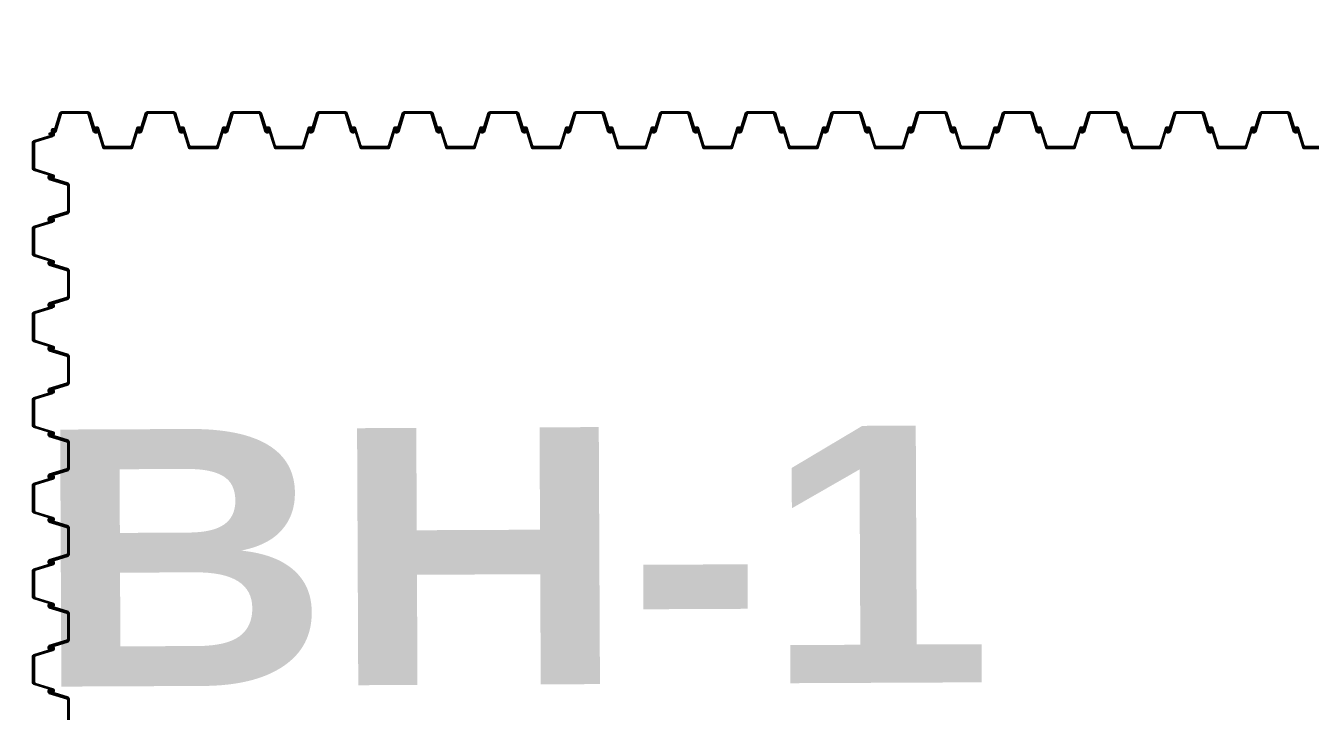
# Model space of a CAD drawing. Header units: millimetres. Extents: x -383953 to 676589, y -101685 to 196247.
# Drawn here: x 32394 to 44384, y 74843 to 81245 of the extents above; entities that cross this region are included whole.
import ezdxf
from ezdxf.enums import TextEntityAlignment as Align

# ---------------------------------------------------------------- set-up
doc = ezdxf.new("R2010")
doc.units = ezdxf.units.MM
doc.layers.get('0').update_dxf_attribs({"lineweight": 20})
doc.layers.add('NDC_S_DIM', color=1, linetype='Continuous', lineweight=15)
doc.layers.add('SHEET Pile', color=2, linetype='Continuous')
doc.layers.add('새 블$0$_A-DIM', color=7, linetype='Continuous')
doc.styles.add('새 블$0$arial black', font='')
doc.styles.get('새 블$0$arial black').set_extended_font_data('Arial Black')

# ---------------------------------------------------------------- blocks, each defined once
blk = doc.blocks.new('mbhk')
at = {"layer": '새 블$0$_A-DIM', "color": 3, "style": '새 블$0$arial black'}
blk.add_text('BH-1', height=2.4, rotation=0.2665, dxfattribs=at).set_placement((37.342, -14.007), align=Align.MIDDLE_CENTER)

msp = doc.modelspace()

# ---------------------------------------------------------------- hatches: boundary and pattern name
at = {"layer": 'NDC_S_DIM', "ltscale": 100}
h = msp.add_hatch(dxfattribs=at)
h.set_pattern_fill('CROSS', color=256, scale=50)
h.paths.add_polyline_path([(87300, 89500), (87300, 71950), (63350, 71950), (63350, 66800), (44500, 66800), (44500, 64200), (3550, 64200), (3550, 89500)], flags=17)
h.paths.add_polyline_path([(87300, 89500), (87300, 71950), (63350, 71950), (63350, 66800), (44500, 66800), (44500, 64200), (3550, 64200), (3550, 89500)], flags=17)

# ---------------------------------------------------------------- linework, layer by layer
at = {"layer": 'SHEET Pile'}
for points in [[(33031.6, 80254.3), (32981.6, 80417.5, 0.2992329), (32966.7, 80427.2), (32738.5, 80427.2, 0.2992329), (32723.6, 80417.5), (32673.4, 80254, -0.2992329), (32659, 80244.5), (32651.5, 80244.5, -0.5351003), (32637.8, 80264.9), (32643.5, 80281, -0.2992329), (32646.2, 80282.8), (32653.6, 80282.8, -0.5393699), (32656.3, 80278.6), (32648.8, 80261.4, 0.5393699), (32651.5, 80257.2), (32659, 80257.2, 0.2992329), (32661.7, 80259), (32715.2, 80430.2, -0.2992329), (32730.1, 80440), (32975.1, 80440, -0.2992329), (32990, 80430.2), (33043.5, 80259, 0.2992329), (33046.2, 80257.2), (33053.6, 80257.2, 0.5393699), (33056.3, 80261.4), (33048.8, 80278.6, -0.5393699), (33051.5, 80282.8), (33059, 80282.8, -0.2992329), (33061.7, 80281), (33067.4, 80264.9, -0.5351003), (33053.6, 80244.5), (33046.2, 80244.5, -0.2992329), (33031.8, 80254)], [(33831.6, 80254.3), (33781.6, 80417.5, 0.2992329), (33766.7, 80427.2), (33538.5, 80427.2, 0.2992329), (33523.6, 80417.5), (33473.4, 80254, -0.2992329), (33459, 80244.5), (33451.5, 80244.5, -0.5351003), (33437.8, 80264.9), (33443.5, 80281, -0.2992329), (33446.2, 80282.8), (33453.6, 80282.8, -0.5393699), (33456.3, 80278.6), (33448.8, 80261.4, 0.5393699), (33451.5, 80257.2), (33459, 80257.2, 0.2992329), (33461.7, 80259), (33515.2, 80430.2, -0.2992329), (33530.1, 80440), (33775.1, 80440, -0.2992329), (33790, 80430.2), (33843.5, 80259, 0.2992329), (33846.2, 80257.2), (33853.6, 80257.2, 0.5393699), (33856.3, 80261.4), (33848.8, 80278.6, -0.5393699), (33851.5, 80282.8), (33859, 80282.8, -0.2992329), (33861.7, 80281), (33867.4, 80264.9, -0.5351003), (33853.6, 80244.5), (33846.2, 80244.5, -0.2992329), (33831.8, 80254)], [(34631.6, 80254.3), (34581.6, 80417.5, 0.2992329), (34566.7, 80427.2), (34338.5, 80427.2, 0.2992329), (34323.6, 80417.5), (34273.4, 80254, -0.2992329), (34259, 80244.5), (34251.5, 80244.5, -0.5351003), (34237.8, 80264.9), (34243.5, 80281, -0.2992329), (34246.2, 80282.8), (34253.6, 80282.8, -0.5393699), (34256.3, 80278.6), (34248.8, 80261.4, 0.5393699), (34251.5, 80257.2), (34259, 80257.2, 0.2992329), (34261.7, 80259), (34315.2, 80430.2, -0.2992329), (34330.1, 80440), (34575.1, 80440, -0.2992329), (34590, 80430.2), (34643.5, 80259, 0.2992329), (34646.2, 80257.2), (34653.6, 80257.2, 0.5393699), (34656.3, 80261.4), (34648.8, 80278.6, -0.5393699), (34651.5, 80282.8), (34659, 80282.8, -0.2992329), (34661.7, 80281), (34667.4, 80264.9, -0.5351003), (34653.6, 80244.5), (34646.2, 80244.5, -0.2992329), (34631.8, 80254)], [(35431.6, 80254.3), (35381.6, 80417.5, 0.2992329), (35366.7, 80427.2), (35138.5, 80427.2, 0.2992329), (35123.6, 80417.5), (35073.4, 80254, -0.2992329), (35059, 80244.5), (35051.5, 80244.5, -0.5351003), (35037.8, 80264.9), (35043.5, 80281, -0.2992329), (35046.2, 80282.8), (35053.6, 80282.8, -0.5393699), (35056.3, 80278.6), (35048.8, 80261.4, 0.5393699), (35051.5, 80257.2), (35059, 80257.2, 0.2992329), (35061.7, 80259), (35115.2, 80430.2, -0.2992329), (35130.1, 80440), (35375.1, 80440, -0.2992329), (35390, 80430.2), (35443.5, 80259, 0.2992329), (35446.2, 80257.2), (35453.6, 80257.2, 0.5393699), (35456.3, 80261.4), (35448.8, 80278.6, -0.5393699), (35451.5, 80282.8), (35459, 80282.8, -0.2992329), (35461.7, 80281), (35467.4, 80264.9, -0.5351003), (35453.6, 80244.5), (35446.2, 80244.5, -0.2992329), (35431.8, 80254)], [(36231.6, 80254.3), (36181.6, 80417.5, 0.2992329), (36166.7, 80427.2), (35938.5, 80427.2, 0.2992329), (35923.6, 80417.5), (35873.4, 80254, -0.2992329), (35859, 80244.5), (35851.5, 80244.5, -0.5351003), (35837.8, 80264.9), (35843.5, 80281, -0.2992329), (35846.2, 80282.8), (35853.6, 80282.8, -0.5393699), (35856.3, 80278.6), (35848.8, 80261.4, 0.5393699), (35851.5, 80257.2), (35859, 80257.2, 0.2992329), (35861.7, 80259), (35915.2, 80430.2, -0.2992329), (35930.1, 80440), (36175.1, 80440, -0.2992329), (36190, 80430.2), (36243.5, 80259, 0.2992329), (36246.2, 80257.2), (36253.6, 80257.2, 0.5393699), (36256.3, 80261.4), (36248.8, 80278.6, -0.5393699), (36251.5, 80282.8), (36259, 80282.8, -0.2992329), (36261.7, 80281), (36267.4, 80264.9, -0.5351003), (36253.6, 80244.5), (36246.2, 80244.5, -0.2992329), (36231.8, 80254)], [(37031.6, 80254.3), (36981.6, 80417.5, 0.2992329), (36966.7, 80427.2), (36738.5, 80427.2, 0.2992329), (36723.6, 80417.5), (36673.4, 80254, -0.2992329), (36659, 80244.5), (36651.5, 80244.5, -0.5351003), (36637.8, 80264.9), (36643.5, 80281, -0.2992329), (36646.2, 80282.8), (36653.6, 80282.8, -0.5393699), (36656.3, 80278.6), (36648.8, 80261.4, 0.5393699), (36651.5, 80257.2), (36659, 80257.2, 0.2992329), (36661.7, 80259), (36715.2, 80430.2, -0.2992329), (36730.1, 80440), (36975.1, 80440, -0.2992329), (36990, 80430.2), (37043.5, 80259, 0.2992329), (37046.2, 80257.2), (37053.6, 80257.2, 0.5393699), (37056.3, 80261.4), (37048.8, 80278.6, -0.5393699), (37051.5, 80282.8), (37059, 80282.8, -0.2992329), (37061.7, 80281), (37067.4, 80264.9, -0.5351003), (37053.6, 80244.5), (37046.2, 80244.5, -0.2992329), (37031.8, 80254)], [(37831.6, 80254.3), (37781.6, 80417.5, 0.2992329), (37766.7, 80427.2), (37538.5, 80427.2, 0.2992329), (37523.6, 80417.5), (37473.4, 80254, -0.2992329), (37459, 80244.5), (37451.5, 80244.5, -0.5351003), (37437.8, 80264.9), (37443.5, 80281, -0.2992329), (37446.2, 80282.8), (37453.6, 80282.8, -0.5393699), (37456.3, 80278.6), (37448.8, 80261.4, 0.5393699), (37451.5, 80257.2), (37459, 80257.2, 0.2992329), (37461.7, 80259), (37515.2, 80430.2, -0.2992329), (37530.1, 80440), (37775.1, 80440, -0.2992329), (37790, 80430.2), (37843.5, 80259, 0.2992329), (37846.2, 80257.2), (37853.6, 80257.2, 0.5393699), (37856.3, 80261.4), (37848.8, 80278.6, -0.5393699), (37851.5, 80282.8), (37859, 80282.8, -0.2992329), (37861.7, 80281), (37867.4, 80264.9, -0.5351003), (37853.6, 80244.5), (37846.2, 80244.5, -0.2992329), (37831.8, 80254)], [(38631.6, 80254.3), (38581.6, 80417.5, 0.2992329), (38566.7, 80427.2), (38338.5, 80427.2, 0.2992329), (38323.6, 80417.5), (38273.4, 80254, -0.2992329), (38259, 80244.5), (38251.5, 80244.5, -0.5351003), (38237.8, 80264.9), (38243.5, 80281, -0.2992329), (38246.2, 80282.8), (38253.6, 80282.8, -0.5393699), (38256.3, 80278.6), (38248.8, 80261.4, 0.5393699), (38251.5, 80257.2), (38259, 80257.2, 0.2992329), (38261.7, 80259), (38315.2, 80430.2, -0.2992329), (38330.1, 80440), (38575.1, 80440, -0.2992329), (38590, 80430.2), (38643.5, 80259, 0.2992329), (38646.2, 80257.2), (38653.6, 80257.2, 0.5393699), (38656.3, 80261.4), (38648.8, 80278.6, -0.5393699), (38651.5, 80282.8), (38659, 80282.8, -0.2992329), (38661.7, 80281), (38667.4, 80264.9, -0.5351003), (38653.6, 80244.5), (38646.2, 80244.5, -0.2992329), (38631.8, 80254)], [(39431.6, 80254.3), (39381.6, 80417.5, 0.2992329), (39366.7, 80427.2), (39138.5, 80427.2, 0.2992329), (39123.6, 80417.5), (39073.4, 80254, -0.2992329), (39059, 80244.5), (39051.5, 80244.5, -0.5351003), (39037.8, 80264.9), (39043.5, 80281, -0.2992329), (39046.2, 80282.8), (39053.6, 80282.8, -0.5393699), (39056.3, 80278.6), (39048.8, 80261.4, 0.5393699), (39051.5, 80257.2), (39059, 80257.2, 0.2992329), (39061.7, 80259), (39115.2, 80430.2, -0.2992329), (39130.1, 80440), (39375.1, 80440, -0.2992329), (39390, 80430.2), (39443.5, 80259, 0.2992329), (39446.2, 80257.2), (39453.6, 80257.2, 0.5393699), (39456.3, 80261.4), (39448.8, 80278.6, -0.5393699), (39451.5, 80282.8), (39459, 80282.8, -0.2992329), (39461.7, 80281), (39467.4, 80264.9, -0.5351003), (39453.6, 80244.5), (39446.2, 80244.5, -0.2992329), (39431.8, 80254)], [(40231.6, 80254.3), (40181.6, 80417.5, 0.2992329), (40166.7, 80427.2), (39938.5, 80427.2, 0.2992329), (39923.6, 80417.5), (39873.4, 80254, -0.2992329), (39859, 80244.5), (39851.5, 80244.5, -0.5351003), (39837.8, 80264.9), (39843.5, 80281, -0.2992329), (39846.2, 80282.8), (39853.6, 80282.8, -0.5393699), (39856.3, 80278.6), (39848.8, 80261.4, 0.5393699), (39851.5, 80257.2), (39859, 80257.2, 0.2992329), (39861.7, 80259), (39915.2, 80430.2, -0.2992329), (39930.1, 80440), (40175.1, 80440, -0.2992329), (40190, 80430.2), (40243.5, 80259, 0.2992329), (40246.2, 80257.2), (40253.6, 80257.2, 0.5393699), (40256.3, 80261.4), (40248.8, 80278.6, -0.5393699), (40251.5, 80282.8), (40259, 80282.8, -0.2992329), (40261.7, 80281), (40267.4, 80264.9, -0.5351003), (40253.6, 80244.5), (40246.2, 80244.5, -0.2992329), (40231.8, 80254)], [(41031.6, 80254.3), (40981.6, 80417.5, 0.2992329), (40966.7, 80427.2), (40738.5, 80427.2, 0.2992329), (40723.6, 80417.5), (40673.4, 80254, -0.2992329), (40659, 80244.5), (40651.5, 80244.5, -0.5351003), (40637.8, 80264.9), (40643.5, 80281, -0.2992329), (40646.2, 80282.8), (40653.6, 80282.8, -0.5393699), (40656.3, 80278.6), (40648.8, 80261.4, 0.5393699), (40651.5, 80257.2), (40659, 80257.2, 0.2992329), (40661.7, 80259), (40715.2, 80430.2, -0.2992329), (40730.1, 80440), (40975.1, 80440, -0.2992329), (40990, 80430.2), (41043.5, 80259, 0.2992329), (41046.2, 80257.2), (41053.6, 80257.2, 0.5393699), (41056.3, 80261.4), (41048.8, 80278.6, -0.5393699), (41051.5, 80282.8), (41059, 80282.8, -0.2992329), (41061.7, 80281), (41067.4, 80264.9, -0.5351003), (41053.6, 80244.5), (41046.2, 80244.5, -0.2992329), (41031.8, 80254)], [(41831.6, 80254.3), (41781.6, 80417.5, 0.2992329), (41766.7, 80427.2), (41538.5, 80427.2, 0.2992329), (41523.6, 80417.5), (41473.4, 80254, -0.2992329), (41459, 80244.5), (41451.5, 80244.5, -0.5351003), (41437.8, 80264.9), (41443.5, 80281, -0.2992329), (41446.2, 80282.8), (41453.6, 80282.8, -0.5393699), (41456.3, 80278.6), (41448.8, 80261.4, 0.5393699), (41451.5, 80257.2), (41459, 80257.2, 0.2992329), (41461.7, 80259), (41515.2, 80430.2, -0.2992329), (41530.1, 80440), (41775.1, 80440, -0.2992329), (41790, 80430.2), (41843.5, 80259, 0.2992329), (41846.2, 80257.2), (41853.6, 80257.2, 0.5393699), (41856.3, 80261.4), (41848.8, 80278.6, -0.5393699), (41851.5, 80282.8), (41859, 80282.8, -0.2992329), (41861.7, 80281), (41867.4, 80264.9, -0.5351003), (41853.6, 80244.5), (41846.2, 80244.5, -0.2992329), (41831.8, 80254)], [(42631.6, 80254.3), (42581.6, 80417.5, 0.2992329), (42566.7, 80427.2), (42338.5, 80427.2, 0.2992329), (42323.6, 80417.5), (42273.4, 80254, -0.2992329), (42259, 80244.5), (42251.5, 80244.5, -0.5351003), (42237.8, 80264.9), (42243.5, 80281, -0.2992329), (42246.2, 80282.8), (42253.6, 80282.8, -0.5393699), (42256.3, 80278.6), (42248.8, 80261.4, 0.5393699), (42251.5, 80257.2), (42259, 80257.2, 0.2992329), (42261.7, 80259), (42315.2, 80430.2, -0.2992329), (42330.1, 80440), (42575.1, 80440, -0.2992329), (42590, 80430.2), (42643.5, 80259, 0.2992329), (42646.2, 80257.2), (42653.6, 80257.2, 0.5393699), (42656.3, 80261.4), (42648.8, 80278.6, -0.5393699), (42651.5, 80282.8), (42659, 80282.8, -0.2992329), (42661.7, 80281), (42667.4, 80264.9, -0.5351003), (42653.6, 80244.5), (42646.2, 80244.5, -0.2992329), (42631.8, 80254)], [(43431.6, 80254.3), (43381.6, 80417.5, 0.2992329), (43366.7, 80427.2), (43138.5, 80427.2, 0.2992329), (43123.6, 80417.5), (43073.4, 80254, -0.2992329), (43059, 80244.5), (43051.5, 80244.5, -0.5351003), (43037.8, 80264.9), (43043.5, 80281, -0.2992329), (43046.2, 80282.8), (43053.6, 80282.8, -0.5393699), (43056.3, 80278.6), (43048.8, 80261.4, 0.5393699), (43051.5, 80257.2), (43059, 80257.2, 0.2992329), (43061.7, 80259), (43115.2, 80430.2, -0.2992329), (43130.1, 80440), (43375.1, 80440, -0.2992329), (43390, 80430.2), (43443.5, 80259, 0.2992329), (43446.2, 80257.2), (43453.6, 80257.2, 0.5393699), (43456.3, 80261.4), (43448.8, 80278.6, -0.5393699), (43451.5, 80282.8), (43459, 80282.8, -0.2992329), (43461.7, 80281), (43467.4, 80264.9, -0.5351003), (43453.6, 80244.5), (43446.2, 80244.5, -0.2992329), (43431.8, 80254)], [(44231.6, 80254.3), (44181.6, 80417.5, 0.2992329), (44166.7, 80427.2), (43938.5, 80427.2, 0.2992329), (43923.6, 80417.5), (43873.4, 80254, -0.2992329), (43859, 80244.5), (43851.5, 80244.5, -0.5351003), (43837.8, 80264.9), (43843.5, 80281, -0.2992329), (43846.2, 80282.8), (43853.6, 80282.8, -0.5393699), (43856.3, 80278.6), (43848.8, 80261.4, 0.5393699), (43851.5, 80257.2), (43859, 80257.2, 0.2992329), (43861.7, 80259), (43915.2, 80430.2, -0.2992329), (43930.1, 80440), (44175.1, 80440, -0.2992329), (44190, 80430.2), (44243.5, 80259, 0.2992329), (44246.2, 80257.2), (44253.6, 80257.2, 0.5393699), (44256.3, 80261.4), (44248.8, 80278.6, -0.5393699), (44251.5, 80282.8), (44259, 80282.8, -0.2992329), (44261.7, 80281), (44267.4, 80264.9, -0.5351003), (44253.6, 80244.5), (44246.2, 80244.5, -0.2992329), (44231.8, 80254)], [(32645.7, 80211.7), (32482.5, 80161.7, 0.2992329), (32472.8, 80146.8), (32472.8, 79918.6, 0.2992329), (32482.5, 79903.7), (32646, 79853.5, -0.2992329), (32655.5, 79839.1), (32655.5, 79831.7, -0.5351003), (32635.1, 79817.9), (32619, 79823.6, -0.2992329), (32617.2, 79826.3), (32617.2, 79833.7, -0.5393699), (32621.4, 79836.4), (32638.6, 79829, 0.5393699), (32642.8, 79831.7), (32642.8, 79839.1, 0.2992329), (32641, 79841.8), (32469.8, 79895.3, -0.2992329), (32460, 79910.2), (32460, 80155.2, -0.2992329), (32469.8, 80170.1), (32641, 80223.6, 0.2992329), (32642.8, 80226.3), (32642.8, 80233.7, 0.5393699), (32638.6, 80236.4), (32621.4, 80229, -0.5393699), (32617.2, 80231.7), (32617.2, 80239.1, -0.2992329), (32619, 80241.8), (32635.1, 80247.5, -0.5351003), (32655.5, 80233.7), (32655.5, 80226.3, -0.2992329), (32646, 80211.9)], [(33431.6, 80285.7), (33381.6, 80122.5, -0.2992329), (33366.7, 80112.8), (33138.5, 80112.8, -0.2992329), (33123.6, 80122.5), (33073.4, 80286, 0.2992329), (33059, 80295.5), (33051.5, 80295.5, 0.5351003), (33037.8, 80275.1), (33043.5, 80259, 0.2992329), (33046.2, 80257.2), (33053.6, 80257.2, 0.5393699), (33056.3, 80261.4), (33048.8, 80278.6, -0.5393699), (33051.5, 80282.8), (33059, 80282.8, -0.2992329), (33061.7, 80281), (33115.2, 80109.8, 0.2992329), (33130.1, 80100), (33375.1, 80100, 0.2992329), (33390, 80109.8), (33443.5, 80281, -0.2992329), (33446.2, 80282.8), (33453.6, 80282.8, -0.5393699), (33456.3, 80278.6), (33448.8, 80261.4, 0.5393699), (33451.5, 80257.2), (33459, 80257.2, 0.2992329), (33461.7, 80259), (33467.4, 80275.1, 0.5351003), (33453.6, 80295.5), (33446.2, 80295.5, 0.2992329), (33431.8, 80286)], [(34231.6, 80285.7), (34181.6, 80122.5, -0.2992329), (34166.7, 80112.8), (33938.5, 80112.8, -0.2992329), (33923.6, 80122.5), (33873.4, 80286, 0.2992329), (33859, 80295.5), (33851.5, 80295.5, 0.5351003), (33837.8, 80275.1), (33843.5, 80259, 0.2992329), (33846.2, 80257.2), (33853.6, 80257.2, 0.5393699), (33856.3, 80261.4), (33848.8, 80278.6, -0.5393699), (33851.5, 80282.8), (33859, 80282.8, -0.2992329), (33861.7, 80281), (33915.2, 80109.8, 0.2992329), (33930.1, 80100), (34175.1, 80100, 0.2992329), (34190, 80109.8), (34243.5, 80281, -0.2992329), (34246.2, 80282.8), (34253.6, 80282.8, -0.5393699), (34256.3, 80278.6), (34248.8, 80261.4, 0.5393699), (34251.5, 80257.2), (34259, 80257.2, 0.2992329), (34261.7, 80259), (34267.4, 80275.1, 0.5351003), (34253.6, 80295.5), (34246.2, 80295.5, 0.2992329), (34231.8, 80286)], [(35031.6, 80285.7), (34981.6, 80122.5, -0.2992329), (34966.7, 80112.8), (34738.5, 80112.8, -0.2992329), (34723.6, 80122.5), (34673.4, 80286, 0.2992329), (34659, 80295.5), (34651.5, 80295.5, 0.5351003), (34637.8, 80275.1), (34643.5, 80259, 0.2992329), (34646.2, 80257.2), (34653.6, 80257.2, 0.5393699), (34656.3, 80261.4), (34648.8, 80278.6, -0.5393699), (34651.5, 80282.8), (34659, 80282.8, -0.2992329), (34661.7, 80281), (34715.2, 80109.8, 0.2992329), (34730.1, 80100), (34975.1, 80100, 0.2992329), (34990, 80109.8), (35043.5, 80281, -0.2992329), (35046.2, 80282.8), (35053.6, 80282.8, -0.5393699), (35056.3, 80278.6), (35048.8, 80261.4, 0.5393699), (35051.5, 80257.2), (35059, 80257.2, 0.2992329), (35061.7, 80259), (35067.4, 80275.1, 0.5351003), (35053.6, 80295.5), (35046.2, 80295.5, 0.2992329), (35031.8, 80286)], [(35831.6, 80285.7), (35781.6, 80122.5, -0.2992329), (35766.7, 80112.8), (35538.5, 80112.8, -0.2992329), (35523.6, 80122.5), (35473.4, 80286, 0.2992329), (35459, 80295.5), (35451.5, 80295.5, 0.5351003), (35437.8, 80275.1), (35443.5, 80259, 0.2992329), (35446.2, 80257.2), (35453.6, 80257.2, 0.5393699), (35456.3, 80261.4), (35448.8, 80278.6, -0.5393699), (35451.5, 80282.8), (35459, 80282.8, -0.2992329), (35461.7, 80281), (35515.2, 80109.8, 0.2992329), (35530.1, 80100), (35775.1, 80100, 0.2992329), (35790, 80109.8), (35843.5, 80281, -0.2992329), (35846.2, 80282.8), (35853.6, 80282.8, -0.5393699), (35856.3, 80278.6), (35848.8, 80261.4, 0.5393699), (35851.5, 80257.2), (35859, 80257.2, 0.2992329), (35861.7, 80259), (35867.4, 80275.1, 0.5351003), (35853.6, 80295.5), (35846.2, 80295.5, 0.2992329), (35831.8, 80286)], [(36631.6, 80285.7), (36581.6, 80122.5, -0.2992329), (36566.7, 80112.8), (36338.5, 80112.8, -0.2992329), (36323.6, 80122.5), (36273.4, 80286, 0.2992329), (36259, 80295.5), (36251.5, 80295.5, 0.5351003), (36237.8, 80275.1), (36243.5, 80259, 0.2992329), (36246.2, 80257.2), (36253.6, 80257.2, 0.5393699), (36256.3, 80261.4), (36248.8, 80278.6, -0.5393699), (36251.5, 80282.8), (36259, 80282.8, -0.2992329), (36261.7, 80281), (36315.2, 80109.8, 0.2992329), (36330.1, 80100), (36575.1, 80100, 0.2992329), (36590, 80109.8), (36643.5, 80281, -0.2992329), (36646.2, 80282.8), (36653.6, 80282.8, -0.5393699), (36656.3, 80278.6), (36648.8, 80261.4, 0.5393699), (36651.5, 80257.2), (36659, 80257.2, 0.2992329), (36661.7, 80259), (36667.4, 80275.1, 0.5351003), (36653.6, 80295.5), (36646.2, 80295.5, 0.2992329), (36631.8, 80286)], [(37431.6, 80285.7), (37381.6, 80122.5, -0.2992329), (37366.7, 80112.8), (37138.5, 80112.8, -0.2992329), (37123.6, 80122.5), (37073.4, 80286, 0.2992329), (37059, 80295.5), (37051.5, 80295.5, 0.5351003), (37037.8, 80275.1), (37043.5, 80259, 0.2992329), (37046.2, 80257.2), (37053.6, 80257.2, 0.5393699), (37056.3, 80261.4), (37048.8, 80278.6, -0.5393699), (37051.5, 80282.8), (37059, 80282.8, -0.2992329), (37061.7, 80281), (37115.2, 80109.8, 0.2992329), (37130.1, 80100), (37375.1, 80100, 0.2992329), (37390, 80109.8), (37443.5, 80281, -0.2992329), (37446.2, 80282.8), (37453.6, 80282.8, -0.5393699), (37456.3, 80278.6), (37448.8, 80261.4, 0.5393699), (37451.5, 80257.2), (37459, 80257.2, 0.2992329), (37461.7, 80259), (37467.4, 80275.1, 0.5351003), (37453.6, 80295.5), (37446.2, 80295.5, 0.2992329), (37431.8, 80286)], [(38231.6, 80285.7), (38181.6, 80122.5, -0.2992329), (38166.7, 80112.8), (37938.5, 80112.8, -0.2992329), (37923.6, 80122.5), (37873.4, 80286, 0.2992329), (37859, 80295.5), (37851.5, 80295.5, 0.5351003), (37837.8, 80275.1), (37843.5, 80259, 0.2992329), (37846.2, 80257.2), (37853.6, 80257.2, 0.5393699), (37856.3, 80261.4), (37848.8, 80278.6, -0.5393699), (37851.5, 80282.8), (37859, 80282.8, -0.2992329), (37861.7, 80281), (37915.2, 80109.8, 0.2992329), (37930.1, 80100), (38175.1, 80100, 0.2992329), (38190, 80109.8), (38243.5, 80281, -0.2992329), (38246.2, 80282.8), (38253.6, 80282.8, -0.5393699), (38256.3, 80278.6), (38248.8, 80261.4, 0.5393699), (38251.5, 80257.2), (38259, 80257.2, 0.2992329), (38261.7, 80259), (38267.4, 80275.1, 0.5351003), (38253.6, 80295.5), (38246.2, 80295.5, 0.2992329), (38231.8, 80286)], [(39031.6, 80285.7), (38981.6, 80122.5, -0.2992329), (38966.7, 80112.8), (38738.5, 80112.8, -0.2992329), (38723.6, 80122.5), (38673.4, 80286, 0.2992329), (38659, 80295.5), (38651.5, 80295.5, 0.5351003), (38637.8, 80275.1), (38643.5, 80259, 0.2992329), (38646.2, 80257.2), (38653.6, 80257.2, 0.5393699), (38656.3, 80261.4), (38648.8, 80278.6, -0.5393699), (38651.5, 80282.8), (38659, 80282.8, -0.2992329), (38661.7, 80281), (38715.2, 80109.8, 0.2992329), (38730.1, 80100), (38975.1, 80100, 0.2992329), (38990, 80109.8), (39043.5, 80281, -0.2992329), (39046.2, 80282.8), (39053.6, 80282.8, -0.5393699), (39056.3, 80278.6), (39048.8, 80261.4, 0.5393699), (39051.5, 80257.2), (39059, 80257.2, 0.2992329), (39061.7, 80259), (39067.4, 80275.1, 0.5351003), (39053.6, 80295.5), (39046.2, 80295.5, 0.2992329), (39031.8, 80286)], [(39831.6, 80285.7), (39781.6, 80122.5, -0.2992329), (39766.7, 80112.8), (39538.5, 80112.8, -0.2992329), (39523.6, 80122.5), (39473.4, 80286, 0.2992329), (39459, 80295.5), (39451.5, 80295.5, 0.5351003), (39437.8, 80275.1), (39443.5, 80259, 0.2992329), (39446.2, 80257.2), (39453.6, 80257.2, 0.5393699), (39456.3, 80261.4), (39448.8, 80278.6, -0.5393699), (39451.5, 80282.8), (39459, 80282.8, -0.2992329), (39461.7, 80281), (39515.2, 80109.8, 0.2992329), (39530.1, 80100), (39775.1, 80100, 0.2992329), (39790, 80109.8), (39843.5, 80281, -0.2992329), (39846.2, 80282.8), (39853.6, 80282.8, -0.5393699), (39856.3, 80278.6), (39848.8, 80261.4, 0.5393699), (39851.5, 80257.2), (39859, 80257.2, 0.2992329), (39861.7, 80259), (39867.4, 80275.1, 0.5351003), (39853.6, 80295.5), (39846.2, 80295.5, 0.2992329), (39831.8, 80286)], [(40631.6, 80285.7), (40581.6, 80122.5, -0.2992329), (40566.7, 80112.8), (40338.5, 80112.8, -0.2992329), (40323.6, 80122.5), (40273.4, 80286, 0.2992329), (40259, 80295.5), (40251.5, 80295.5, 0.5351003), (40237.8, 80275.1), (40243.5, 80259, 0.2992329), (40246.2, 80257.2), (40253.6, 80257.2, 0.5393699), (40256.3, 80261.4), (40248.8, 80278.6, -0.5393699), (40251.5, 80282.8), (40259, 80282.8, -0.2992329), (40261.7, 80281), (40315.2, 80109.8, 0.2992329), (40330.1, 80100), (40575.1, 80100, 0.2992329), (40590, 80109.8), (40643.5, 80281, -0.2992329), (40646.2, 80282.8), (40653.6, 80282.8, -0.5393699), (40656.3, 80278.6), (40648.8, 80261.4, 0.5393699), (40651.5, 80257.2), (40659, 80257.2, 0.2992329), (40661.7, 80259), (40667.4, 80275.1, 0.5351003), (40653.6, 80295.5), (40646.2, 80295.5, 0.2992329), (40631.8, 80286)], [(41431.6, 80285.7), (41381.6, 80122.5, -0.2992329), (41366.7, 80112.8), (41138.5, 80112.8, -0.2992329), (41123.6, 80122.5), (41073.4, 80286, 0.2992329), (41059, 80295.5), (41051.5, 80295.5, 0.5351003), (41037.8, 80275.1), (41043.5, 80259, 0.2992329), (41046.2, 80257.2), (41053.6, 80257.2, 0.5393699), (41056.3, 80261.4), (41048.8, 80278.6, -0.5393699), (41051.5, 80282.8), (41059, 80282.8, -0.2992329), (41061.7, 80281), (41115.2, 80109.8, 0.2992329), (41130.1, 80100), (41375.1, 80100, 0.2992329), (41390, 80109.8), (41443.5, 80281, -0.2992329), (41446.2, 80282.8), (41453.6, 80282.8, -0.5393699), (41456.3, 80278.6), (41448.8, 80261.4, 0.5393699), (41451.5, 80257.2), (41459, 80257.2, 0.2992329), (41461.7, 80259), (41467.4, 80275.1, 0.5351003), (41453.6, 80295.5), (41446.2, 80295.5, 0.2992329), (41431.8, 80286)], [(42231.6, 80285.7), (42181.6, 80122.5, -0.2992329), (42166.7, 80112.8), (41938.5, 80112.8, -0.2992329), (41923.6, 80122.5), (41873.4, 80286, 0.2992329), (41859, 80295.5), (41851.5, 80295.5, 0.5351003), (41837.8, 80275.1), (41843.5, 80259, 0.2992329), (41846.2, 80257.2), (41853.6, 80257.2, 0.5393699), (41856.3, 80261.4), (41848.8, 80278.6, -0.5393699), (41851.5, 80282.8), (41859, 80282.8, -0.2992329), (41861.7, 80281), (41915.2, 80109.8, 0.2992329), (41930.1, 80100), (42175.1, 80100, 0.2992329), (42190, 80109.8), (42243.5, 80281, -0.2992329), (42246.2, 80282.8), (42253.6, 80282.8, -0.5393699), (42256.3, 80278.6), (42248.8, 80261.4, 0.5393699), (42251.5, 80257.2), (42259, 80257.2, 0.2992329), (42261.7, 80259), (42267.4, 80275.1, 0.5351003), (42253.6, 80295.5), (42246.2, 80295.5, 0.2992329), (42231.8, 80286)], [(43031.6, 80285.7), (42981.6, 80122.5, -0.2992329), (42966.7, 80112.8), (42738.5, 80112.8, -0.2992329), (42723.6, 80122.5), (42673.4, 80286, 0.2992329), (42659, 80295.5), (42651.5, 80295.5, 0.5351003), (42637.8, 80275.1), (42643.5, 80259, 0.2992329), (42646.2, 80257.2), (42653.6, 80257.2, 0.5393699), (42656.3, 80261.4), (42648.8, 80278.6, -0.5393699), (42651.5, 80282.8), (42659, 80282.8, -0.2992329), (42661.7, 80281), (42715.2, 80109.8, 0.2992329), (42730.1, 80100), (42975.1, 80100, 0.2992329), (42990, 80109.8), (43043.5, 80281, -0.2992329), (43046.2, 80282.8), (43053.6, 80282.8, -0.5393699), (43056.3, 80278.6), (43048.8, 80261.4, 0.5393699), (43051.5, 80257.2), (43059, 80257.2, 0.2992329), (43061.7, 80259), (43067.4, 80275.1, 0.5351003), (43053.6, 80295.5), (43046.2, 80295.5, 0.2992329), (43031.8, 80286)], [(43831.6, 80285.7), (43781.6, 80122.5, -0.2992329), (43766.7, 80112.8), (43538.5, 80112.8, -0.2992329), (43523.6, 80122.5), (43473.4, 80286, 0.2992329), (43459, 80295.5), (43451.5, 80295.5, 0.5351003), (43437.8, 80275.1), (43443.5, 80259, 0.2992329), (43446.2, 80257.2), (43453.6, 80257.2, 0.5393699), (43456.3, 80261.4), (43448.8, 80278.6, -0.5393699), (43451.5, 80282.8), (43459, 80282.8, -0.2992329), (43461.7, 80281), (43515.2, 80109.8, 0.2992329), (43530.1, 80100), (43775.1, 80100, 0.2992329), (43790, 80109.8), (43843.5, 80281, -0.2992329), (43846.2, 80282.8), (43853.6, 80282.8, -0.5393699), (43856.3, 80278.6), (43848.8, 80261.4, 0.5393699), (43851.5, 80257.2), (43859, 80257.2, 0.2992329), (43861.7, 80259), (43867.4, 80275.1, 0.5351003), (43853.6, 80295.5), (43846.2, 80295.5, 0.2992329), (43831.8, 80286)], [(44566.7, 80112.8), (44338.5, 80112.8, -0.2992329), (44323.6, 80122.5), (44273.4, 80286, 0.2992329), (44259, 80295.5), (44251.5, 80295.5, 0.5351003), (44237.8, 80275.1), (44243.5, 80259, 0.2992329), (44246.2, 80257.2), (44253.6, 80257.2, 0.5393699), (44256.3, 80261.4), (44248.8, 80278.6, -0.5393699), (44251.5, 80282.8), (44259, 80282.8, -0.2992329), (44261.7, 80281), (44315.2, 80109.8, 0.2992329), (44330.1, 80100), (44575.1, 80100, 0.2992329)], [(32614.3, 79811.7), (32777.5, 79761.7, -0.2992329), (32787.2, 79746.8), (32787.2, 79518.6, -0.2992329), (32777.5, 79503.7), (32614, 79453.5, 0.2992329), (32604.5, 79439.1), (32604.5, 79431.7, 0.5351003), (32624.9, 79417.9), (32641, 79423.6, 0.2992329), (32642.8, 79426.3), (32642.8, 79433.7, 0.5393699), (32638.6, 79436.4), (32621.4, 79429, -0.5393699), (32617.2, 79431.7), (32617.2, 79439.1, -0.2992329), (32619, 79441.8), (32790.2, 79495.3, 0.2992329), (32800, 79510.2), (32800, 79755.2, 0.2992329), (32790.2, 79770.1), (32619, 79823.6, -0.2992329), (32617.2, 79826.3), (32617.2, 79833.7, -0.5393699), (32621.4, 79836.4), (32638.6, 79829, 0.5393699), (32642.8, 79831.7), (32642.8, 79839.1, 0.2992329), (32641, 79841.8), (32624.9, 79847.5, 0.5351003), (32604.5, 79833.7), (32604.5, 79826.3, 0.2992329), (32614, 79811.9)], [(32645.7, 79411.7), (32482.5, 79361.7, 0.2992329), (32472.8, 79346.8), (32472.8, 79118.6, 0.2992329), (32482.5, 79103.7), (32646, 79053.5, -0.2992329), (32655.5, 79039.1), (32655.5, 79031.7, -0.5351003), (32635.1, 79017.9), (32619, 79023.6, -0.2992329), (32617.2, 79026.3), (32617.2, 79033.7, -0.5393699), (32621.4, 79036.4), (32638.6, 79029, 0.5393699), (32642.8, 79031.7), (32642.8, 79039.1, 0.2992329), (32641, 79041.8), (32469.8, 79095.3, -0.2992329), (32460, 79110.2), (32460, 79355.2, -0.2992329), (32469.8, 79370.1), (32641, 79423.6, 0.2992329), (32642.8, 79426.3), (32642.8, 79433.7, 0.5393699), (32638.6, 79436.4), (32621.4, 79429, -0.5393699), (32617.2, 79431.7), (32617.2, 79439.1, -0.2992329), (32619, 79441.8), (32635.1, 79447.5, -0.5351003), (32655.5, 79433.7), (32655.5, 79426.3, -0.2992329), (32646, 79411.9)], [(32614.3, 79011.7), (32777.5, 78961.7, -0.2992329), (32787.2, 78946.8), (32787.2, 78718.6, -0.2992329), (32777.5, 78703.7), (32614, 78653.5, 0.2992329), (32604.5, 78639.1), (32604.5, 78631.7, 0.5351003), (32624.9, 78617.9), (32641, 78623.6, 0.2992329), (32642.8, 78626.3), (32642.8, 78633.7, 0.5393699), (32638.6, 78636.4), (32621.4, 78629, -0.5393699), (32617.2, 78631.7), (32617.2, 78639.1, -0.2992329), (32619, 78641.8), (32790.2, 78695.3, 0.2992329), (32800, 78710.2), (32800, 78955.2, 0.2992329), (32790.2, 78970.1), (32619, 79023.6, -0.2992329), (32617.2, 79026.3), (32617.2, 79033.7, -0.5393699), (32621.4, 79036.4), (32638.6, 79029, 0.5393699), (32642.8, 79031.7), (32642.8, 79039.1, 0.2992329), (32641, 79041.8), (32624.9, 79047.5, 0.5351003), (32604.5, 79033.7), (32604.5, 79026.3, 0.2992329), (32614, 79011.9)], [(32645.7, 78611.7), (32482.5, 78561.7, 0.2992329), (32472.8, 78546.8), (32472.8, 78318.6, 0.2992329), (32482.5, 78303.7), (32646, 78253.5, -0.2992329), (32655.5, 78239.1), (32655.5, 78231.7, -0.5351003), (32635.1, 78217.9), (32619, 78223.6, -0.2992329), (32617.2, 78226.3), (32617.2, 78233.7, -0.5393699), (32621.4, 78236.4), (32638.6, 78229, 0.5393699), (32642.8, 78231.7), (32642.8, 78239.1, 0.2992329), (32641, 78241.8), (32469.8, 78295.3, -0.2992329), (32460, 78310.2), (32460, 78555.2, -0.2992329), (32469.8, 78570.1), (32641, 78623.6, 0.2992329), (32642.8, 78626.3), (32642.8, 78633.7, 0.5393699), (32638.6, 78636.4), (32621.4, 78629, -0.5393699), (32617.2, 78631.7), (32617.2, 78639.1, -0.2992329), (32619, 78641.8), (32635.1, 78647.5, -0.5351003), (32655.5, 78633.7), (32655.5, 78626.3, -0.2992329), (32646, 78611.9)], [(32614.3, 78211.7), (32777.5, 78161.7, -0.2992329), (32787.2, 78146.8), (32787.2, 77918.6, -0.2992329), (32777.5, 77903.7), (32614, 77853.5, 0.2992329), (32604.5, 77839.1), (32604.5, 77831.7, 0.5351003), (32624.9, 77817.9), (32641, 77823.6, 0.2992329), (32642.8, 77826.3), (32642.8, 77833.7, 0.5393699), (32638.6, 77836.4), (32621.4, 77829, -0.5393699), (32617.2, 77831.7), (32617.2, 77839.1, -0.2992329), (32619, 77841.8), (32790.2, 77895.3, 0.2992329), (32800, 77910.2), (32800, 78155.2, 0.2992329), (32790.2, 78170.1), (32619, 78223.6, -0.2992329), (32617.2, 78226.3), (32617.2, 78233.7, -0.5393699), (32621.4, 78236.4), (32638.6, 78229, 0.5393699), (32642.8, 78231.7), (32642.8, 78239.1, 0.2992329), (32641, 78241.8), (32624.9, 78247.5, 0.5351003), (32604.5, 78233.7), (32604.5, 78226.3, 0.2992329), (32614, 78211.9)], [(32645.7, 77811.7), (32482.5, 77761.7, 0.2992329), (32472.8, 77746.8), (32472.8, 77518.6, 0.2992329), (32482.5, 77503.7), (32646, 77453.5, -0.2992329), (32655.5, 77439.1), (32655.5, 77431.7, -0.5351003), (32635.1, 77417.9), (32619, 77423.6, -0.2992329), (32617.2, 77426.3), (32617.2, 77433.7, -0.5393699), (32621.4, 77436.4), (32638.6, 77429, 0.5393699), (32642.8, 77431.7), (32642.8, 77439.1, 0.2992329), (32641, 77441.8), (32469.8, 77495.3, -0.2992329), (32460, 77510.2), (32460, 77755.2, -0.2992329), (32469.8, 77770.1), (32641, 77823.6, 0.2992329), (32642.8, 77826.3), (32642.8, 77833.7, 0.5393699), (32638.6, 77836.4), (32621.4, 77829, -0.5393699), (32617.2, 77831.7), (32617.2, 77839.1, -0.2992329), (32619, 77841.8), (32635.1, 77847.5, -0.5351003), (32655.5, 77833.7), (32655.5, 77826.3, -0.2992329), (32646, 77811.9)], [(32614.3, 77411.7), (32777.5, 77361.7, -0.2992329), (32787.2, 77346.8), (32787.2, 77118.6, -0.2992329), (32777.5, 77103.7), (32614, 77053.5, 0.2992329), (32604.5, 77039.1), (32604.5, 77031.7, 0.5351003), (32624.9, 77017.9), (32641, 77023.6, 0.2992329), (32642.8, 77026.3), (32642.8, 77033.7, 0.5393699), (32638.6, 77036.4), (32621.4, 77029, -0.5393699), (32617.2, 77031.7), (32617.2, 77039.1, -0.2992329), (32619, 77041.8), (32790.2, 77095.3, 0.2992329), (32800, 77110.2), (32800, 77355.2, 0.2992329), (32790.2, 77370.1), (32619, 77423.6, -0.2992329), (32617.2, 77426.3), (32617.2, 77433.7, -0.5393699), (32621.4, 77436.4), (32638.6, 77429, 0.5393699), (32642.8, 77431.7), (32642.8, 77439.1, 0.2992329), (32641, 77441.8), (32624.9, 77447.5, 0.5351003), (32604.5, 77433.7), (32604.5, 77426.3, 0.2992329), (32614, 77411.9)], [(32645.7, 77011.7), (32482.5, 76961.7, 0.2992329), (32472.8, 76946.8), (32472.8, 76718.6, 0.2992329), (32482.5, 76703.7), (32646, 76653.5, -0.2992329), (32655.5, 76639.1), (32655.5, 76631.7, -0.5351003), (32635.1, 76617.9), (32619, 76623.6, -0.2992329), (32617.2, 76626.3), (32617.2, 76633.7, -0.5393699), (32621.4, 76636.4), (32638.6, 76629, 0.5393699), (32642.8, 76631.7), (32642.8, 76639.1, 0.2992329), (32641, 76641.8), (32469.8, 76695.3, -0.2992329), (32460, 76710.2), (32460, 76955.2, -0.2992329), (32469.8, 76970.1), (32641, 77023.6, 0.2992329), (32642.8, 77026.3), (32642.8, 77033.7, 0.5393699), (32638.6, 77036.4), (32621.4, 77029, -0.5393699), (32617.2, 77031.7), (32617.2, 77039.1, -0.2992329), (32619, 77041.8), (32635.1, 77047.5, -0.5351003), (32655.5, 77033.7), (32655.5, 77026.3, -0.2992329), (32646, 77011.9)], [(32614.3, 76611.7), (32777.5, 76561.7, -0.2992329), (32787.2, 76546.8), (32787.2, 76318.6, -0.2992329), (32777.5, 76303.7), (32614, 76253.5, 0.2992329), (32604.5, 76239.1), (32604.5, 76231.7, 0.5351003), (32624.9, 76217.9), (32641, 76223.6, 0.2992329), (32642.8, 76226.3), (32642.8, 76233.7, 0.5393699), (32638.6, 76236.4), (32621.4, 76229, -0.5393699), (32617.2, 76231.7), (32617.2, 76239.1, -0.2992329), (32619, 76241.8), (32790.2, 76295.3, 0.2992329), (32800, 76310.2), (32800, 76555.2, 0.2992329), (32790.2, 76570.1), (32619, 76623.6, -0.2992329), (32617.2, 76626.3), (32617.2, 76633.7, -0.5393699), (32621.4, 76636.4), (32638.6, 76629, 0.5393699), (32642.8, 76631.7), (32642.8, 76639.1, 0.2992329), (32641, 76641.8), (32624.9, 76647.5, 0.5351003), (32604.5, 76633.7), (32604.5, 76626.3, 0.2992329), (32614, 76611.9)], [(32645.7, 76211.7), (32482.5, 76161.7, 0.2992329), (32472.8, 76146.8), (32472.8, 75918.6, 0.2992329), (32482.5, 75903.7), (32646, 75853.5, -0.2992329), (32655.5, 75839.1), (32655.5, 75831.7, -0.5351003), (32635.1, 75817.9), (32619, 75823.6, -0.2992329), (32617.2, 75826.3), (32617.2, 75833.7, -0.5393699), (32621.4, 75836.4), (32638.6, 75829, 0.5393699), (32642.8, 75831.7), (32642.8, 75839.1, 0.2992329), (32641, 75841.8), (32469.8, 75895.3, -0.2992329), (32460, 75910.2), (32460, 76155.2, -0.2992329), (32469.8, 76170.1), (32641, 76223.6, 0.2992329), (32642.8, 76226.3), (32642.8, 76233.7, 0.5393699), (32638.6, 76236.4), (32621.4, 76229, -0.5393699), (32617.2, 76231.7), (32617.2, 76239.1, -0.2992329), (32619, 76241.8), (32635.1, 76247.5, -0.5351003), (32655.5, 76233.7), (32655.5, 76226.3, -0.2992329), (32646, 76211.9)], [(32614.3, 75811.7), (32777.5, 75761.7, -0.2992329), (32787.2, 75746.8), (32787.2, 75518.6, -0.2992329), (32777.5, 75503.7), (32614, 75453.5, 0.2992329), (32604.5, 75439.1), (32604.5, 75431.7, 0.5351003), (32624.9, 75417.9), (32641, 75423.6, 0.2992329), (32642.8, 75426.3), (32642.8, 75433.7, 0.5393699), (32638.6, 75436.4), (32621.4, 75429, -0.5393699), (32617.2, 75431.7), (32617.2, 75439.1, -0.2992329), (32619, 75441.8), (32790.2, 75495.3, 0.2992329), (32800, 75510.2), (32800, 75755.2, 0.2992329), (32790.2, 75770.1), (32619, 75823.6, -0.2992329), (32617.2, 75826.3), (32617.2, 75833.7, -0.5393699), (32621.4, 75836.4), (32638.6, 75829, 0.5393699), (32642.8, 75831.7), (32642.8, 75839.1, 0.2992329), (32641, 75841.8), (32624.9, 75847.5, 0.5351003), (32604.5, 75833.7), (32604.5, 75826.3, 0.2992329), (32614, 75811.9)], [(32645.7, 75411.7), (32482.5, 75361.7, 0.2992329), (32472.8, 75346.8), (32472.8, 75118.6, 0.2992329), (32482.5, 75103.7), (32646, 75053.5, -0.2992329), (32655.5, 75039.1), (32655.5, 75031.7, -0.5351003), (32635.1, 75017.9), (32619, 75023.6, -0.2992329), (32617.2, 75026.3), (32617.2, 75033.7, -0.5393699), (32621.4, 75036.4), (32638.6, 75029, 0.5393699), (32642.8, 75031.7), (32642.8, 75039.1, 0.2992329), (32641, 75041.8), (32469.8, 75095.3, -0.2992329), (32460, 75110.2), (32460, 75355.2, -0.2992329), (32469.8, 75370.1), (32641, 75423.6, 0.2992329), (32642.8, 75426.3), (32642.8, 75433.7, 0.5393699), (32638.6, 75436.4), (32621.4, 75429, -0.5393699), (32617.2, 75431.7), (32617.2, 75439.1, -0.2992329), (32619, 75441.8), (32635.1, 75447.5, -0.5351003), (32655.5, 75433.7), (32655.5, 75426.3, -0.2992329), (32646, 75411.9)], [(32800, 74710.2), (32800, 74955.2, 0.2992329), (32790.2, 74970.1), (32619, 75023.6, -0.2992329), (32617.2, 75026.3), (32617.2, 75033.7, -0.5393699), (32621.4, 75036.4), (32638.6, 75029, 0.5393699), (32642.8, 75031.7), (32642.8, 75039.1, 0.2992329), (32641, 75041.8), (32624.9, 75047.5, 0.5351003), (32604.5, 75033.7), (32604.5, 75026.3, 0.2992329), (32614, 75011.9)], [(32614.3, 75011.7), (32777.5, 74961.7, -0.2992329), (32787.2, 74946.8), (32787.2, 74718.6, -0.2992329)]]:
    msp.add_lwpolyline(points, format="xyb", dxfattribs=at)

# ---------------------------------------------------------------- block references
at = {"xscale": 1000, "yscale": 1000, "zscale": 1000}
msp.add_blockref('mbhk', (-400, 90300), dxfattribs=at)

doc.saveas('drawing.dxf')
